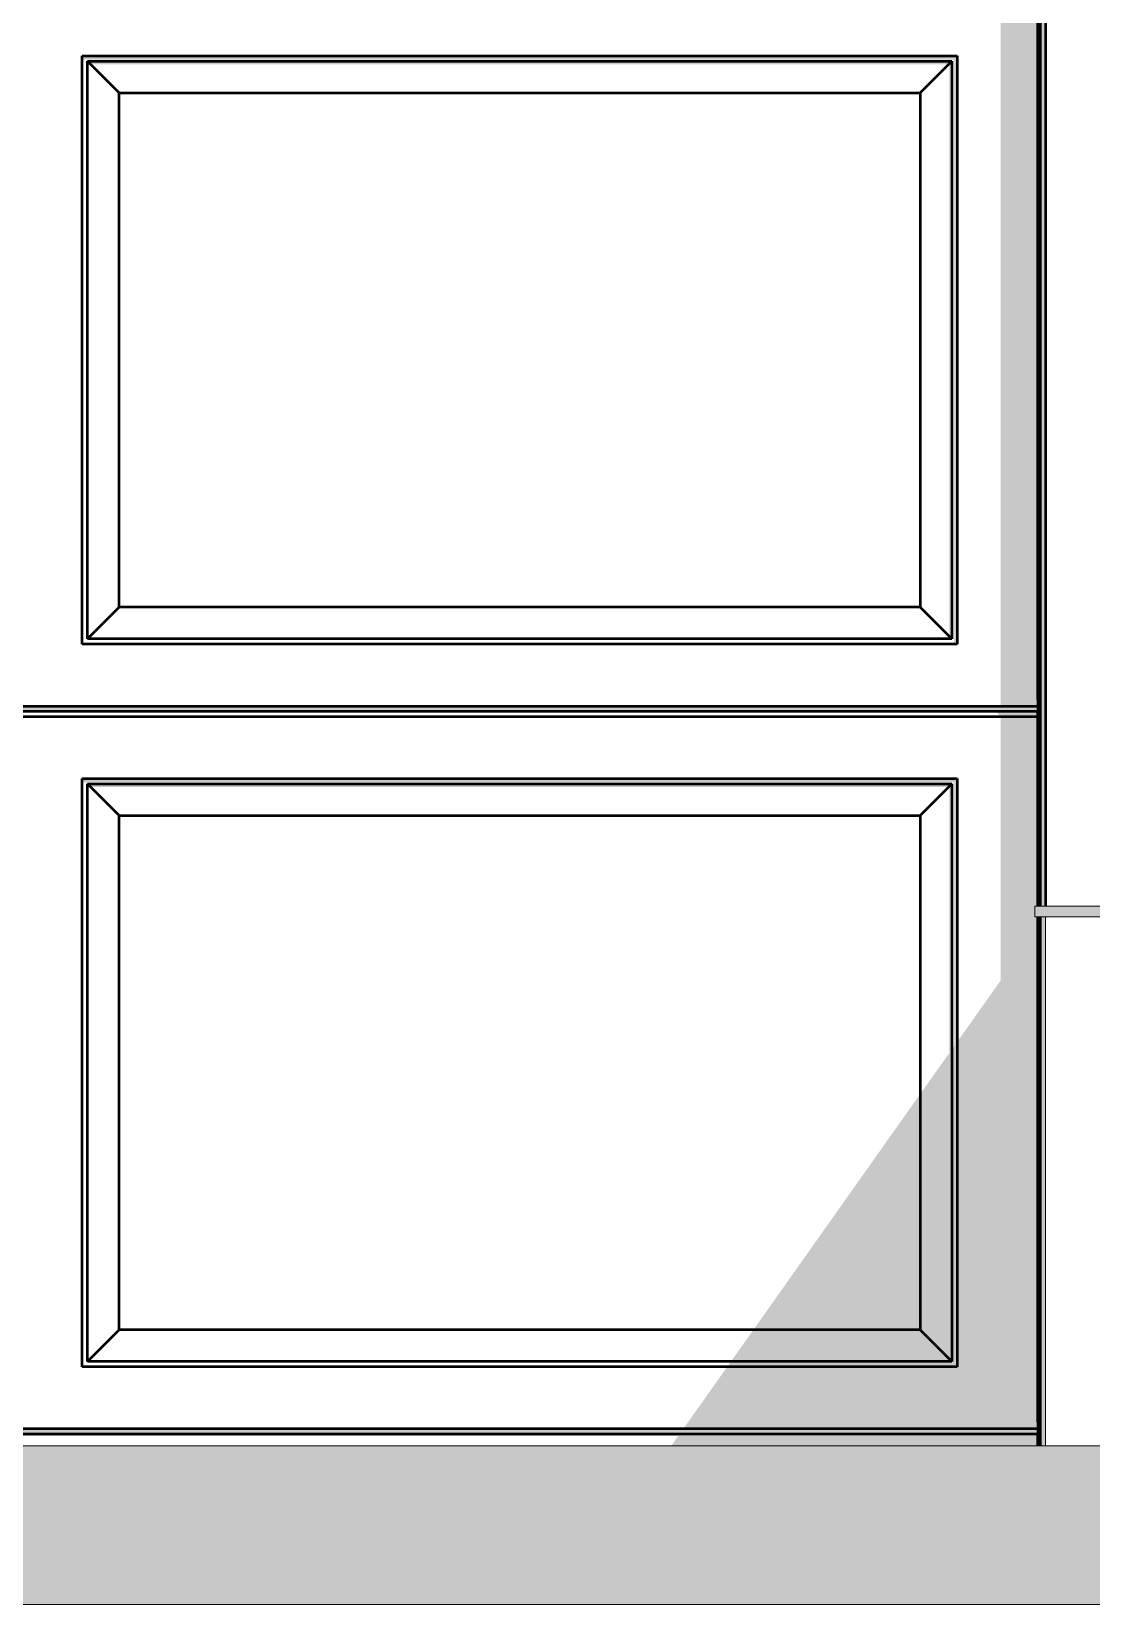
# Model space of a CAD drawing. Header units: millimetres. Extents: x 71293 to 106933, y -21112 to 4088.
# Drawn here: x 89966 to 91969, y -7599 to -4625 of the extents above; entities that cross this region are included whole.
import ezdxf

# ---------------------------------------------------------------- set-up
doc = ezdxf.new("R2010")
doc.units = ezdxf.units.MM
doc.header["$MEASUREMENT"] = 0
doc.linetypes.add('Wipeout_Contour', pattern=[1000, 0, -1000])
doc.layers.add('A - Fasadat', color=7, linetype='Continuous')
doc.layers.add('A - Fasadat_Pen_No__1', color=7, linetype='Continuous', lineweight=5)
doc.layers.add('A - Fasadat_Pen_No__7', color=7, linetype='Continuous', lineweight=5)
for name, color, linetype, lineweight, true_color in [('A - Fasadat_Pen_No__102', 7, 'Continuous', 50, 0xcccccc), ('A - Fasadat_Pen_No__181', 7, 'Continuous', 5, 0xe8e8e8), ('A - Fasadat_Pen_No__61', 7, 'Continuous', 5, 0x6a6a6a), ('A - Fasadat_Pen_No__81', 7, 'Continuous', 5, 0x6a6a6a)]:
    doc.layers.add(name, color=color, linetype=linetype, lineweight=lineweight, true_color=true_color)

msp = doc.modelspace()

# ---------------------------------------------------------------- hatches: boundary and pattern name
at = {"layer": 'A - Fasadat_Pen_No__181', "linetype": 'Continuous', "lineweight": 0, "true_color": 0xededed}
for points in [[(91882, -1798.6), (91872.1, -1798.6), (91872.1, -6278.6), (91882, -6278.6)], [(91867.2, -5885), (91867.2, -5887.5), (91867.2, -5887.5), (91867.2, -5885)], [(91867.2, -5910), (91867.2, -5920), (91867.2, -6278.6), (91867.2, -6278.6), (91867.2, -5910)]]:
    msp.add_hatch(color=7, dxfattribs=at).paths.add_polyline_path(points)
at = {"layer": 'A - Fasadat_Pen_No__81', "linetype": 'Continuous', "lineweight": 0, "true_color": 0x8f8f8f}
msp.add_hatch(color=252, dxfattribs=at).paths.add_polyline_path([(92101.7, -6278.6), (91861.7, -6278.6), (91861.7, -6298.6), (92081.7, -6298.6), (92101.7, -6298.6)])

# ---------------------------------------------------------------- linework, layer by layer
at = {"layer": 'A - Fasadat_Pen_No__1', "color": 7, "linetype": 'Continuous', "lineweight": 5, "flags": 128}
msp.add_lwpolyline([(92101.7, -6278.6), (91861.7, -6278.6), (91861.7, -6298.6), (92081.7, -6298.6), (92101.7, -6298.6)], close=True, dxfattribs=at)
at = {"layer": 'A - Fasadat_Pen_No__7', "color": 7, "linetype": 'Continuous', "lineweight": 5}
for p, q in [((92081.7, -6298.6), (91881.7, -6298.6)), ((95838.1, -7598.6), (78175.1, -7598.6))]:
    msp.add_line(p, q, dxfattribs=at)
msp.add_lwpolyline([(91881.7, -6298.6), (91861.7, -6298.6), (91861.7, -6278.6), (94858.1, -6278.6), (94858.1, -6298.6), (94838.1, -6298.6)], dxfattribs=at)

# ---------------------------------------------------------------- wipeouts: each hides what was drawn before it
at = {"color": 254, "linetype": 'Wipeout_Contour', "lineweight": 0, "ltscale": 364040.1863}
msp.add_wipeout([(91704.8, -4680.9), (90071.3, -4680.9), (90131.3, -4740.9), (91644.8, -4740.9)], dxfattribs=at).dxf.layer = 'A - Fasadat'
at = {"color": 254, "linetype": 'Wipeout_Contour', "lineweight": 0, "ltscale": 364277.237524}
msp.add_wipeout([(90071.3, -5773), (91704.8, -5773), (91644.8, -5713), (90131.3, -5713)], dxfattribs=at).dxf.layer = 'A - Fasadat'
at = {"color": 254, "linetype": 'Wipeout_Contour', "lineweight": 0, "ltscale": 364363.934867}
msp.add_wipeout([(91704.8, -6047), (90071.3, -6047), (90131.3, -6107), (91644.8, -6107)], dxfattribs=at).dxf.layer = 'A - Fasadat'
at = {"color": 254, "linetype": 'Wipeout_Contour', "lineweight": 0, "ltscale": 364662.651194}
msp.add_wipeout([(90071.3, -7139.1), (91704.8, -7139.1), (91644.8, -7079.1), (90131.3, -7079.1)], dxfattribs=at).dxf.layer = 'A - Fasadat'
at = {"color": 254, "linetype": 'Wipeout_Contour', "lineweight": 0, "ltscale": 460782.87651}
msp.add_wipeout([(91868.8, -7259.6), (91872.1, -7259.6), (91872.1, -7258.6), (91868.8, -7258.6), (91868.8, -7259)], dxfattribs=at).dxf.layer = 'A - Fasadat'

# ---------------------------------------------------------------- next in the draw order: hatches: boundary and pattern name
at = {"layer": 'A - Fasadat_Pen_No__181', "linetype": 'Continuous', "lineweight": 0, "true_color": 0xededed}
msp.add_hatch(color=7, dxfattribs=at).paths.add_polyline_path([(91868.8, -7259.6), (91872.1, -7259.6), (91872.1, -7258.6), (91868.8, -7258.6), (91868.8, -7259)])

# ---------------------------------------------------------------- next in the draw order: wipeouts: each hides what was drawn before it
at = {"color": 254, "linetype": 'Wipeout_Contour', "lineweight": 0, "ltscale": 361017.026845}
msp.add_wipeout([(90071.3, -4680.9), (90071.3, -5773), (90131.3, -5713), (90131.3, -4740.9)], dxfattribs=at).dxf.layer = 'A - Fasadat'
at = {"color": 254, "linetype": 'Wipeout_Contour', "lineweight": 0, "ltscale": 367300.396605}
msp.add_wipeout([(91644.8, -4740.9), (91644.8, -5713), (91704.8, -5773), (91704.8, -4680.9)], dxfattribs=at).dxf.layer = 'A - Fasadat'
at = {"color": 254, "linetype": 'Wipeout_Contour', "lineweight": 0, "ltscale": 357114.04777}
msp.add_wipeout([(86297.2, -5920), (91867.2, -5920), (91867.2, -5910), (86297.2, -5910)], dxfattribs=at).dxf.layer = 'A - Fasadat'
at = {"color": 254, "linetype": 'Wipeout_Contour', "lineweight": 0, "ltscale": 460295.205004}
msp.add_wipeout([(91868.8, -5892.5), (91868.8, -5892.9), (91868.8, -5893.5), (91872.1, -5893.5), (91872.1, -5892.5)], dxfattribs=at).dxf.layer = 'A - Fasadat'
at = {"color": 254, "linetype": 'Wipeout_Contour', "lineweight": 0, "ltscale": 361374.663814}
msp.add_wipeout([(90071.3, -6047), (90071.3, -7139.1), (90131.3, -7079.1), (90131.3, -6107)], dxfattribs=at).dxf.layer = 'A - Fasadat'
at = {"color": 254, "linetype": 'Wipeout_Contour', "lineweight": 0, "ltscale": 367651.921802}
msp.add_wipeout([(91644.8, -6107), (91644.8, -7079.1), (91704.8, -7139.1), (91704.8, -6047)], dxfattribs=at).dxf.layer = 'A - Fasadat'

# ---------------------------------------------------------------- next in the draw order: hatches: boundary and pattern name
at = {"layer": 'A - Fasadat_Pen_No__181', "linetype": 'Continuous', "lineweight": 0, "true_color": 0xededed}
for points in [[(90071.3, -4680.9), (90077.6, -4687.2), (91698.4, -4687.2), (91704.8, -4680.9)], [(90071.3, -4680.9), (90071.3, -4688), (90077.6, -4687.2)], [(91704.8, -4680.9), (91698.4, -4687.2), (91700.1, -4687.4), (91700.1, -5768.4), (91704.8, -5773)], [(91700.1, -5768.4), (91699.8, -5773), (91704.8, -5773)], [(91868.8, -5892.5), (91868.8, -5892.9), (91868.8, -5893.5), (91872.1, -5893.5), (91872.1, -5892.5)], [(90071.3, -6047), (90077.6, -6053.3), (91698.4, -6053.3), (91704.8, -6047)], [(90071.3, -6047), (90071.3, -6054.1), (90077.6, -6053.3)]]:
    msp.add_hatch(color=7, dxfattribs=at).paths.add_polyline_path(points)

# ---------------------------------------------------------------- next in the draw order: linework, layer by layer
at = {"layer": 'A - Fasadat_Pen_No__102', "color": 254, "linetype": 'Continuous', "lineweight": 50, "true_color": 0xcccccc}
for p, q in [((90061.3, -4670.9), (91714.8, -4670.9)), ((90061.3, -5783), (90061.3, -4670.9)), ((90071.3, -5773), (90071.3, -4680.9)), ((90071.3, -4680.9), (91704.8, -4680.9)), ((91704.8, -4680.9), (91704.8, -5773)), ((91714.8, -4670.9), (91714.8, -5783)), ((91714.8, -5783), (90061.3, -5783)), ((91704.8, -5773), (90071.3, -5773)), ((90061.3, -6037), (91714.8, -6037)), ((90061.3, -7149.1), (90061.3, -6037)), ((90071.3, -7139.1), (90071.3, -6047)), ((90071.3, -6047), (91704.8, -6047)), ((91704.8, -6047), (91704.8, -7139.1)), ((91714.8, -6037), (91714.8, -7149.1)), ((91714.8, -7149.1), (90061.3, -7149.1)), ((91704.8, -7139.1), (90071.3, -7139.1))]:
    msp.add_line(p, q, dxfattribs=at)

# ---------------------------------------------------------------- next in the draw order: wipeouts: each hides what was drawn before it
at = {"color": 254, "linetype": 'Wipeout_Contour', "lineweight": 0, "ltscale": 364158.02413}
msp.add_wipeout([(90131.3, -4740.9), (90131.3, -5713), (91644.8, -5713), (91644.8, -4740.9)], dxfattribs=at).dxf.layer = 'A - Fasadat'
at = {"color": 254, "linetype": 'Wipeout_Contour', "lineweight": 0, "ltscale": 364512.60542}
msp.add_wipeout([(90131.3, -6107), (90131.3, -7079.1), (91644.8, -7079.1), (91644.8, -6107)], dxfattribs=at).dxf.layer = 'A - Fasadat'
at = {"color": 254, "linetype": 'Wipeout_Contour', "lineweight": 0, "ltscale": 368627.806034}
msp.add_wipeout([(91868.8, -7259.6), (91868.8, -7262.4), (91872.1, -7262.4), (91872.1, -7259.6)], dxfattribs=at).dxf.layer = 'A - Fasadat'

# ---------------------------------------------------------------- next in the draw order: hatches: boundary and pattern name
at = {"layer": 'A - Fasadat_Pen_No__181', "linetype": 'Continuous', "lineweight": 0, "true_color": 0xededed}
for points in [[(91714.8, -4670.9), (90061.3, -4670.9), (90061.3, -4678), (91709.7, -4678), (91709.7, -5783), (91714.8, -5783)], [(90061.3, -6037), (90061.3, -6044.1), (91709.7, -6044.1), (91709.7, -6542.1), (91704.8, -6549.2), (91704.8, -7139.1), (91287.4, -7139.1), (91280.4, -7149.1), (91714.8, -7149.1), (91714.8, -6037)], [(91644.8, -6633.9), (91644.8, -7079.1), (91704.8, -7139.1), (91704.8, -6047), (91698.4, -6053.3), (91700.1, -6053.6), (91700.1, -6555.7)], [(91591.3, -6709.3), (91329.9, -7079.1), (91644.8, -7079.1), (91644.8, -6633.9)], [(91329.9, -7079.1), (91287.4, -7139.1), (91704.8, -7139.1), (91644.8, -7079.1)], [(91868.8, -7259.6), (91868.8, -7262.4), (91872.1, -7262.4), (91872.1, -7259.6)]]:
    msp.add_hatch(color=7, dxfattribs=at).paths.add_polyline_path(points)

# ---------------------------------------------------------------- next in the draw order: linework, layer by layer
at = {"layer": 'A - Fasadat_Pen_No__102', "color": 254, "linetype": 'Continuous', "lineweight": 50, "true_color": 0xcccccc}
for p, q in [((90071.3, -4680.9), (90131.3, -4740.9)), ((91644.8, -4740.9), (91704.8, -4680.9)), ((90131.3, -4740.9), (91644.8, -4740.9)), ((90131.3, -5713), (90131.3, -4740.9)), ((91644.8, -4740.9), (91644.8, -5713)), ((90131.3, -5713), (90071.3, -5773)), ((91644.8, -5713), (90131.3, -5713)), ((91704.8, -5773), (91644.8, -5713)), ((90071.3, -6047), (90131.3, -6107)), ((91644.8, -6107), (91704.8, -6047)), ((90131.3, -6107), (91644.8, -6107)), ((90131.3, -7079.1), (90131.3, -6107)), ((91644.8, -6107), (91644.8, -7079.1)), ((90131.3, -7079.1), (90071.3, -7139.1)), ((91644.8, -7079.1), (90131.3, -7079.1)), ((91704.8, -7139.1), (91644.8, -7079.1))]:
    msp.add_line(p, q, dxfattribs=at)

# ---------------------------------------------------------------- next in the draw order: wipeouts: each hides what was drawn before it
at = {"color": 254, "linetype": 'Wipeout_Contour', "lineweight": 0, "ltscale": 368237.555748}
msp.add_wipeout([(91868.8, -5893.5), (91868.8, -5896.3), (91872.1, -5896.3), (91872.1, -5893.5)], dxfattribs=at).dxf.layer = 'A - Fasadat'

# ---------------------------------------------------------------- next in the draw order: hatches: boundary and pattern name
at = {"layer": 'A - Fasadat_Pen_No__181', "linetype": 'Continuous', "lineweight": 0, "true_color": 0xededed}
msp.add_hatch(color=7, dxfattribs=at).paths.add_polyline_path([(91868.8, -5893.5), (91868.8, -5896.3), (91872.1, -5896.3), (91872.1, -5893.5)])

# ---------------------------------------------------------------- next in the draw order: wipeouts: each hides what was drawn before it
at = {"color": 254, "linetype": 'Wipeout_Contour', "lineweight": 0, "ltscale": 368628.825249}
msp.add_wipeout([(91868.8, -7262.4), (91868.8, -7266.1), (91872.1, -7266.1), (91872.1, -7262.4)], dxfattribs=at).dxf.layer = 'A - Fasadat'

# ---------------------------------------------------------------- next in the draw order: hatches: boundary and pattern name
at = {"layer": 'A - Fasadat_Pen_No__181', "linetype": 'Continuous', "lineweight": 0, "true_color": 0xededed}
msp.add_hatch(color=7, dxfattribs=at).paths.add_polyline_path([(91868.8, -7262.4), (91868.8, -7266.1), (91872.1, -7266.1), (91872.1, -7262.4)])

# ---------------------------------------------------------------- next in the draw order: wipeouts: each hides what was drawn before it
at = {"color": 254, "linetype": 'Wipeout_Contour', "lineweight": 0, "ltscale": 368238.383275}
msp.add_wipeout([(91868.8, -5896.3), (91868.8, -5900), (91872.1, -5900), (91872.1, -5896.3)], dxfattribs=at).dxf.layer = 'A - Fasadat'

# ---------------------------------------------------------------- next in the draw order: hatches: boundary and pattern name
at = {"layer": 'A - Fasadat_Pen_No__181', "linetype": 'Continuous', "lineweight": 0, "true_color": 0xededed}
msp.add_hatch(color=7, dxfattribs=at).paths.add_polyline_path([(91868.8, -5896.3), (91868.8, -5900), (91872.1, -5900), (91872.1, -5896.3)])

# ---------------------------------------------------------------- next in the draw order: wipeouts: each hides what was drawn before it
at = {"color": 254, "linetype": 'Wipeout_Contour', "lineweight": 0, "ltscale": 368630.007913}
msp.add_wipeout([(91868.8, -7266.1), (91868.8, -7269.9), (91872.1, -7269.9), (91872.1, -7266.1)], dxfattribs=at).dxf.layer = 'A - Fasadat'

# ---------------------------------------------------------------- next in the draw order: hatches: boundary and pattern name
at = {"layer": 'A - Fasadat_Pen_No__181', "linetype": 'Continuous', "lineweight": 0, "true_color": 0xededed}
msp.add_hatch(color=7, dxfattribs=at).paths.add_polyline_path([(91868.8, -7266.1), (91868.8, -7269.9), (91872.1, -7269.9), (91872.1, -7266.1)])

# ---------------------------------------------------------------- next in the draw order: wipeouts: each hides what was drawn before it
at = {"color": 254, "linetype": 'Wipeout_Contour', "lineweight": 0, "ltscale": 368239.34461}
msp.add_wipeout([(91868.8, -5900), (91868.8, -5903.8), (91872.1, -5903.8), (91872.1, -5900)], dxfattribs=at).dxf.layer = 'A - Fasadat'

# ---------------------------------------------------------------- next in the draw order: hatches: boundary and pattern name
at = {"layer": 'A - Fasadat_Pen_No__181', "linetype": 'Continuous', "lineweight": 0, "true_color": 0xededed}
msp.add_hatch(color=7, dxfattribs=at).paths.add_polyline_path([(91868.8, -5900), (91868.8, -5903.8), (91872.1, -5903.8), (91872.1, -5900)])

# ---------------------------------------------------------------- next in the draw order: wipeouts: each hides what was drawn before it
at = {"color": 254, "linetype": 'Wipeout_Contour', "lineweight": 0, "ltscale": 368631.037153}
msp.add_wipeout([(91872.1, -7269.9), (91868.8, -7269.9), (91868.8, -7272.6), (91872.1, -7272.6)], dxfattribs=at).dxf.layer = 'A - Fasadat'

# ---------------------------------------------------------------- next in the draw order: hatches: boundary and pattern name
at = {"layer": 'A - Fasadat_Pen_No__181', "linetype": 'Continuous', "lineweight": 0, "true_color": 0xededed}
msp.add_hatch(color=7, dxfattribs=at).paths.add_polyline_path([(91872.1, -7269.9), (91868.8, -7269.9), (91868.8, -7272.6), (91872.1, -7272.6)])

# ---------------------------------------------------------------- next in the draw order: wipeouts: each hides what was drawn before it
at = {"color": 254, "linetype": 'Wipeout_Contour', "lineweight": 0, "ltscale": 368240.182166}
msp.add_wipeout([(91872.1, -5903.8), (91868.8, -5903.8), (91868.8, -5906.5), (91872.1, -5906.5)], dxfattribs=at).dxf.layer = 'A - Fasadat'

# ---------------------------------------------------------------- next in the draw order: hatches: boundary and pattern name
at = {"layer": 'A - Fasadat_Pen_No__181', "linetype": 'Continuous', "lineweight": 0, "true_color": 0xededed}
msp.add_hatch(color=7, dxfattribs=at).paths.add_polyline_path([(91872.1, -5903.8), (91868.8, -5903.8), (91868.8, -5906.5), (91872.1, -5906.5)])

# ---------------------------------------------------------------- next in the draw order: wipeouts: each hides what was drawn before it
at = {"color": 254, "linetype": 'Wipeout_Contour', "lineweight": 0, "ltscale": 368631.637734}
msp.add_wipeout([(91872.1, -7272.6), (91868.8, -7272.6), (91868.8, -7273.6), (91872.1, -7273.6)], dxfattribs=at).dxf.layer = 'A - Fasadat'

# ---------------------------------------------------------------- next in the draw order: hatches: boundary and pattern name
at = {"layer": 'A - Fasadat_Pen_No__181', "linetype": 'Continuous', "lineweight": 0, "true_color": 0xededed}
msp.add_hatch(color=7, dxfattribs=at).paths.add_polyline_path([(91872.1, -7272.6), (91868.8, -7272.6), (91868.8, -7273.6), (91872.1, -7273.6)])

# ---------------------------------------------------------------- next in the draw order: wipeouts: each hides what was drawn before it
at = {"color": 254, "linetype": 'Wipeout_Contour', "lineweight": 0, "ltscale": 368240.672109}
msp.add_wipeout([(91872.1, -5906.5), (91868.8, -5906.5), (91868.8, -5907.5), (91872.1, -5907.5)], dxfattribs=at).dxf.layer = 'A - Fasadat'

# ---------------------------------------------------------------- next in the draw order: hatches: boundary and pattern name
at = {"layer": 'A - Fasadat_Pen_No__181', "linetype": 'Continuous', "lineweight": 0, "true_color": 0xededed}
msp.add_hatch(color=7, dxfattribs=at).paths.add_polyline_path([(91872.1, -5906.5), (91868.8, -5906.5), (91868.8, -5907.5), (91872.1, -5907.5)])

# ---------------------------------------------------------------- next in the draw order: wipeouts: each hides what was drawn before it
at = {"color": 254, "linetype": 'Wipeout_Contour', "lineweight": 0, "ltscale": 368617.426461}
msp.add_wipeout([(91867.2, -7266.1), (91868.7, -7266.1), (91868.7, -7253.6), (91867.2, -7253.6)], dxfattribs=at).dxf.layer = 'A - Fasadat'

# ---------------------------------------------------------------- next in the draw order: hatches: boundary and pattern name
at = {"layer": 'A - Fasadat_Pen_No__181', "linetype": 'Continuous', "lineweight": 0, "true_color": 0xededed}
msp.add_hatch(color=7, dxfattribs=at).paths.add_polyline_path([(91867.2, -7266.1), (91868.7, -7266.1), (91868.7, -7253.6), (91867.2, -7253.6)])

# ---------------------------------------------------------------- next in the draw order: wipeouts: each hides what was drawn before it
at = {"color": 254, "linetype": 'Wipeout_Contour', "lineweight": 0, "ltscale": 368227.23211}
msp.add_wipeout([(91867.2, -5887.5), (91867.2, -5900), (91868.7, -5900), (91868.7, -5887.5)], dxfattribs=at).dxf.layer = 'A - Fasadat'

# ---------------------------------------------------------------- next in the draw order: hatches: boundary and pattern name
at = {"layer": 'A - Fasadat_Pen_No__181', "linetype": 'Continuous', "lineweight": 0, "true_color": 0xededed}
msp.add_hatch(color=7, dxfattribs=at).paths.add_polyline_path([(91867.2, -5887.5), (91867.2, -5900), (91868.7, -5900), (91868.7, -5887.5)])

# ---------------------------------------------------------------- next in the draw order: wipeouts: each hides what was drawn before it
at = {"color": 254, "linetype": 'Wipeout_Contour', "lineweight": 0, "ltscale": 460776.096745}
msp.add_wipeout([(91867.2, -7272.5), (91867.2, -7276.1), (91868.8, -7276.1), (91868.7, -7266.1), (91867.2, -7266.1)], dxfattribs=at).dxf.layer = 'A - Fasadat'

# ---------------------------------------------------------------- next in the draw order: hatches: boundary and pattern name
at = {"layer": 'A - Fasadat_Pen_No__181', "linetype": 'Continuous', "lineweight": 0, "true_color": 0xededed}
msp.add_hatch(color=7, dxfattribs=at).paths.add_polyline_path([(91867.2, -7272.5), (91867.2, -7276.1), (91868.8, -7276.1), (91868.7, -7266.1), (91867.2, -7266.1)])

# ---------------------------------------------------------------- next in the draw order: wipeouts: each hides what was drawn before it
at = {"color": 254, "linetype": 'Wipeout_Contour', "lineweight": 0, "ltscale": 460287.501009}
msp.add_wipeout([(91867.2, -5906.4), (91867.2, -5910), (91868.8, -5910), (91868.7, -5900), (91867.2, -5900)], dxfattribs=at).dxf.layer = 'A - Fasadat'

# ---------------------------------------------------------------- next in the draw order: hatches: boundary and pattern name
at = {"layer": 'A - Fasadat_Pen_No__181', "linetype": 'Continuous', "lineweight": 0, "true_color": 0xededed}
msp.add_hatch(color=7, dxfattribs=at).paths.add_polyline_path([(91867.2, -5906.4), (91867.2, -5910), (91868.8, -5910), (91868.7, -5900), (91867.2, -5900)])

# ---------------------------------------------------------------- next in the draw order: wipeouts: each hides what was drawn before it
at = {"color": 254, "linetype": 'Wipeout_Contour', "lineweight": 0, "ltscale": 368626.335875}
msp.add_wipeout([(91867.2, -7276.1), (91867.2, -7298.6), (91868.8, -7298.6), (91868.8, -7276.1)], dxfattribs=at).dxf.layer = 'A - Fasadat'

# ---------------------------------------------------------------- next in the draw order: hatches: boundary and pattern name
at = {"layer": 'A - Fasadat_Pen_No__181', "linetype": 'Continuous', "lineweight": 0, "true_color": 0xededed}
msp.add_hatch(color=7, dxfattribs=at).paths.add_polyline_path([(91867.2, -7276.1), (91867.2, -7298.6), (91868.8, -7298.6), (91868.8, -7276.1)])

# ---------------------------------------------------------------- next in the draw order: wipeouts: each hides what was drawn before it
at = {"color": 254, "linetype": 'Wipeout_Contour', "lineweight": 0, "ltscale": 368234.518601}
msp.add_wipeout([(91867.2, -5910), (91867.2, -5932.5), (91868.8, -5932.5), (91868.8, -5910)], dxfattribs=at).dxf.layer = 'A - Fasadat'

# ---------------------------------------------------------------- next in the draw order: hatches: boundary and pattern name
at = {"layer": 'A - Fasadat_Pen_No__181', "linetype": 'Continuous', "lineweight": 0, "true_color": 0xededed}
msp.add_hatch(color=7, dxfattribs=at).paths.add_polyline_path([(91867.2, -5910), (91867.2, -5932.5), (91868.8, -5932.5), (91868.8, -5910)])

# ---------------------------------------------------------------- next in the draw order: wipeouts: each hides what was drawn before it
at = {"color": 254, "linetype": 'Wipeout_Contour', "lineweight": 0, "ltscale": 1566649.222949573}
msp.add_wipeout([(91868.9, -7253.6), (91868.7, -7253.6), (91868.7, -7266.1), (91868.8, -7276.1), (91868.8, -7276.1), (91868.8, -7298.6), (91868.9, -7298.6), (91868.9, -7273.6), (91868.8, -7273.6), (91868.8, -7272.6), (91868.8, -7269.9), (91868.8, -7266.1), (91868.8, -7262.4), (91868.8, -7259.6), (91868.8, -7259), (91868.8, -7258.6), (91868.9, -7258.6)], dxfattribs=at).dxf.layer = 'A - Fasadat'

# ---------------------------------------------------------------- next in the draw order: hatches: boundary and pattern name
at = {"layer": 'A - Fasadat_Pen_No__181', "linetype": 'Continuous', "lineweight": 0, "true_color": 0xededed}
for points in [[(91868.9, -7253.6), (91868.7, -7253.6), (91868.7, -7266.1), (91868.8, -7276.1), (91868.8, -7276.1), (91868.8, -7298.6), (91868.9, -7298.6), (91868.9, -7273.6), (91868.8, -7273.6), (91868.8, -7272.6), (91868.8, -7269.9), (91868.8, -7266.1), (91868.8, -7262.4), (91868.8, -7259.6), (91868.8, -7259), (91868.8, -7258.6), (91868.9, -7258.6)], [(91867.2, -7276.1), (91867.2, -7298.6), (91867.2, -7298.6), (91867.2, -7276.1)]]:
    msp.add_hatch(color=7, dxfattribs=at).paths.add_polyline_path(points)

# ---------------------------------------------------------------- next in the draw order: wipeouts: each hides what was drawn before it
at = {"color": 254, "linetype": 'Wipeout_Contour', "lineweight": 0, "ltscale": 1564988.60108551}
msp.add_wipeout([(91868.7, -5900), (91868.8, -5910), (91868.8, -5910), (91868.8, -5932.5), (91868.9, -5932.5), (91868.9, -5907.5), (91868.8, -5907.5), (91868.8, -5906.5), (91868.8, -5903.8), (91868.8, -5900), (91868.8, -5896.3), (91868.8, -5893.5), (91868.8, -5892.9), (91868.8, -5892.5), (91868.9, -5892.5), (91868.9, -5887.5), (91868.7, -5887.5)], dxfattribs=at).dxf.layer = 'A - Fasadat'

# ---------------------------------------------------------------- next in the draw order: hatches: boundary and pattern name
at = {"layer": 'A - Fasadat_Pen_No__181', "linetype": 'Continuous', "lineweight": 0, "true_color": 0xededed}
for points in [[(91867.2, -4553.9), (91867.2, -5887.5), (91867.2, -5887.5), (91867.2, -5860), (91867.2, -5860), (91867.2, -5887.5), (91867.2, -5887.5), (91867.2, -4543.9), (91867.2, -4543.9)], [(91868.7, -5900), (91868.8, -5910), (91868.8, -5910), (91868.8, -5932.5), (91868.9, -5932.5), (91868.9, -5907.5), (91868.8, -5907.5), (91868.8, -5906.5), (91868.8, -5903.8), (91868.8, -5900), (91868.8, -5896.3), (91868.8, -5893.5), (91868.8, -5892.9), (91868.8, -5892.5), (91868.9, -5892.5), (91868.9, -5887.5), (91868.7, -5887.5)]]:
    msp.add_hatch(color=7, dxfattribs=at).paths.add_polyline_path(points)

# ---------------------------------------------------------------- next in the draw order: linework, layer by layer
at = {"layer": 'A - Fasadat_Pen_No__102', "color": 254, "linetype": 'Continuous', "lineweight": 50, "true_color": 0xcccccc}
for p, q in [((91867.2, -5932.5), (91868.8, -5932.5)), ((91867.2, -6278.6), (91867.2, -5932.5)), ((91868.8, -5932.5), (91868.9, -5932.5))]:
    msp.add_line(p, q, dxfattribs=at)

# ---------------------------------------------------------------- next in the draw order: wipeouts: each hides what was drawn before it
at = {"color": 254, "linetype": 'Wipeout_Contour', "lineweight": 0, "ltscale": 357520.131674}
msp.add_wipeout([(91867.2, -7276.1), (86297.2, -7276.1), (86297.2, -7298.6), (91867.2, -7298.6)], dxfattribs=at).dxf.layer = 'A - Fasadat'

# ---------------------------------------------------------------- next in the draw order: wipeouts: each hides what was drawn before it
at = {"color": 254, "linetype": 'Wipeout_Contour', "lineweight": 0, "ltscale": 357111.39729}
msp.add_wipeout([(91867.2, -5900), (86297.2, -5900), (86297.2, -5910), (91867.2, -5910)], dxfattribs=at).dxf.layer = 'A - Fasadat'
at = {"color": 254, "linetype": 'Wipeout_Contour', "lineweight": 0, "ltscale": 357514.802281}
msp.add_wipeout([(91867.2, -7266.1), (86297.2, -7266.1), (86297.2, -7276.1), (91867.2, -7276.1)], dxfattribs=at).dxf.layer = 'A - Fasadat'

# ---------------------------------------------------------------- next in the draw order: hatches: boundary and pattern name
at = {"layer": 'A - Fasadat_Pen_No__181', "linetype": 'Continuous', "lineweight": 0, "true_color": 0xededed}
for points in [[(91867.2, -5885), (91867.2, -5885), (91867.2, -5887.5), (91867.2, -5860), (91867.2, -5860)], [(91867.2, -5900), (86297.2, -5900), (86297.2, -5910), (91867.2, -5910)], [(86297.2, -5911.7), (91788.6, -5911.7), (91796.9, -5920), (91867.2, -5920), (91867.2, -5910), (86297.2, -5910)], [(91867.2, -5932.5), (91867.2, -6278.6), (91872.1, -6278.6), (91872.1, -5907.5), (91868.9, -5907.5), (91868.9, -5932.5)], [(91867.2, -7266.1), (86297.2, -7266.1), (86297.2, -7276.1), (91867.2, -7276.1)]]:
    msp.add_hatch(color=7, dxfattribs=at).paths.add_polyline_path(points)

# ---------------------------------------------------------------- next in the draw order: linework, layer by layer
at = {"layer": 'A - Fasadat_Pen_No__102', "color": 254, "linetype": 'Continuous', "lineweight": 50, "true_color": 0xcccccc}
for p, q in [((86297.2, -5910), (91867.2, -5910)), ((91867.2, -5932.5), (91867.2, -5910)), ((91867.2, -5910), (91867.2, -5920)), ((91867.2, -5910), (91868.8, -5910)), ((91868.8, -5907.5), (91872.1, -5907.5)), ((91868.8, -5910), (91868.8, -5910)), ((91868.8, -5910), (91868.8, -5932.5)), ((91868.9, -5932.5), (91868.9, -5907.5)), ((86297.2, -5920), (91867.2, -5920)), ((91867.2, -5920), (91867.2, -6278.6))]:
    msp.add_line(p, q, dxfattribs=at)

# ---------------------------------------------------------------- next in the draw order: wipeouts: each hides what was drawn before it
at = {"color": 254, "linetype": 'Wipeout_Contour', "lineweight": 0, "ltscale": 736160.397727}
msp.add_wipeout([(91867.2, -4566.4), (91867.2, -5887.5), (91868.9, -5887.5), (91868.9, -5892.5), (91872.1, -5892.5), (91872.1, -4541.4), (91868.9, -4541.4), (91868.9, -4566.4)], dxfattribs=at).dxf.layer = 'A - Fasadat'
at = {"color": 254, "linetype": 'Wipeout_Contour', "lineweight": 0, "ltscale": 552908.87099}
msp.add_wipeout([(91867.2, -7253.6), (91868.9, -7253.6), (91868.9, -7258.6), (91872.1, -7258.6), (91872.1, -7098.6), (91867.2, -7098.6)], dxfattribs=at).dxf.layer = 'A - Fasadat'
at = {"color": 254, "linetype": 'Wipeout_Contour', "lineweight": 0, "ltscale": 368635.826755}
msp.add_wipeout([(91868.9, -7273.6), (91868.9, -7298.6), (91872.1, -7298.6), (91872.1, -7273.6)], dxfattribs=at).dxf.layer = 'A - Fasadat'

# ---------------------------------------------------------------- next in the draw order: hatches: boundary and pattern name
at = {"layer": 'A - Fasadat_Pen_No__181', "linetype": 'Continuous', "lineweight": 0, "true_color": 0xededed}
for points in [[(91867.2, -4566.4), (91867.2, -5887.5), (91868.9, -5887.5), (91868.9, -5892.5), (91872.1, -5892.5), (91872.1, -4541.4), (91868.9, -4541.4), (91868.9, -4566.4)], [(91867.2, -4553.9), (91796.9, -4553.9), (91796.9, -5900), (91867.2, -5900)], [(91280.4, -7149.1), (91197.6, -7266.1), (91867.2, -7266.1), (91867.2, -6298.6), (91861.7, -6298.6), (91861.7, -6278.6), (91867.2, -6278.6), (91867.2, -5920), (91796.9, -5920), (91796.9, -6419), (91714.8, -6535), (91714.8, -7149.1)], [(91867.2, -7098.6), (91872.1, -7098.6), (91872.1, -6298.6), (91867.2, -6298.6)], [(91867.2, -7253.6), (91867.2, -7253.6), (91867.2, -6298.6), (91867.2, -6298.6)], [(91881.7, -6298.6), (91872.1, -6298.6), (91872.1, -7298.6), (91881.7, -7298.6)], [(91867.2, -7253.6), (91868.9, -7253.6), (91868.9, -7258.6), (91872.1, -7258.6), (91872.1, -7098.6), (91867.2, -7098.6)], [(91867.2, -7276.1), (86297.2, -7276.1), (86297.2, -7280.3), (91187.6, -7280.3), (91174.6, -7298.6), (91867.2, -7298.6)], [(91868.9, -7273.6), (91868.9, -7298.6), (91872.1, -7298.6), (91872.1, -7273.6)]]:
    msp.add_hatch(color=7, dxfattribs=at).paths.add_polyline_path(points)
at = {"layer": 'A - Fasadat_Pen_No__81', "linetype": 'Continuous', "lineweight": 0, "true_color": 0xb4b4b4}
msp.add_hatch(color=253, dxfattribs=at).paths.add_polyline_path([(78175.1, -7298.6), (78175.1, -7598.6), (95838.1, -7598.6), (95838.1, -6498.6), (92081.7, -6498.6), (92081.7, -7298.6), (78719.1, -7298.6), (78675.1, -7298.6)])

# ---------------------------------------------------------------- next in the draw order: linework, layer by layer
at = {"layer": 'A - Fasadat_Pen_No__102', "color": 254, "linetype": 'Continuous', "lineweight": 50, "true_color": 0xcccccc}
for p, q in [((91872.1, -6278.6), (91872.1, -1798.6)), ((91882, -1798.6), (91882, -6278.6)), ((91867.2, -4553.9), (91867.2, -5900)), ((91867.2, -5887.5), (91867.2, -4566.4)), ((91867.2, -5887.5), (91867.2, -5860)), ((91867.2, -5860), (91867.2, -5887.5)), ((91867.2, -5887.5), (91868.7, -5887.5)), ((91868.7, -5887.5), (91868.7, -5900)), ((91868.9, -5887.5), (91868.7, -5887.5)), ((91868.9, -5892.5), (91868.9, -5887.5)), ((86297.2, -5900), (91867.2, -5900)), ((91867.2, -5900), (91867.2, -5910)), ((91867.2, -5900), (91868.7, -5900)), ((91868.7, -5900), (91868.8, -5910)), ((91868.8, -5892.5), (91868.8, -5893.5)), ((91868.8, -5892.5), (91872.1, -5892.5)), ((91868.8, -5893.5), (91868.8, -5896.3)), ((91868.8, -5896.3), (91868.8, -5900)), ((91868.8, -5900), (91868.8, -5903.8)), ((91868.8, -5903.8), (91868.8, -5906.5)), ((91868.8, -5906.5), (91868.8, -5907.5)), ((91867.2, -7253.6), (91867.2, -6298.6)), ((91867.2, -6298.6), (91867.2, -7266.1)), ((91872.1, -7298.6), (91872.1, -6298.6)), ((91867.2, -7253.6), (91868.7, -7253.6)), ((91868.7, -7253.6), (91868.7, -7266.1)), ((91868.9, -7253.6), (91868.7, -7253.6)), ((91868.9, -7258.6), (91868.9, -7253.6)), ((86297.2, -7266.1), (91867.2, -7266.1)), ((86297.2, -7276.1), (91867.2, -7276.1)), ((91867.2, -7266.1), (91867.2, -7276.1)), ((91867.2, -7266.1), (91868.7, -7266.1)), ((91867.2, -7298.6), (91867.2, -7276.1)), ((91867.2, -7298.6), (91867.2, -7276.1)), ((91867.2, -7276.1), (91868.8, -7276.1)), ((91868.7, -7266.1), (91868.8, -7276.1)), ((91868.8, -7258.6), (91868.8, -7259.6)), ((91868.8, -7258.6), (91872.1, -7258.6)), ((91868.8, -7259.6), (91868.8, -7262.4)), ((91868.8, -7262.4), (91868.8, -7266.1)), ((91868.8, -7266.1), (91868.8, -7269.9)), ((91868.8, -7269.9), (91868.8, -7272.6)), ((91868.8, -7272.6), (91868.8, -7273.6)), ((91868.8, -7273.6), (91872.1, -7273.6)), ((91868.8, -7276.1), (91868.8, -7276.1)), ((91868.8, -7276.1), (91868.8, -7298.6)), ((91868.9, -7298.6), (91868.9, -7273.6))]:
    msp.add_line(p, q, dxfattribs=at)
at = {"layer": 'A - Fasadat_Pen_No__61', "color": 251, "linetype": 'Continuous', "lineweight": 5, "true_color": 0x6a6a6a}
msp.add_line((91867.2, -7098.6), (91872.1, -7098.6), dxfattribs=at)
at = {"layer": 'A - Fasadat_Pen_No__7', "color": 7, "linetype": 'Continuous', "lineweight": 5}
for p, q in [((91881.7, -6298.6), (91881.7, -7298.6)), ((92081.7, -7298.6), (78175.1, -7298.6))]:
    msp.add_line(p, q, dxfattribs=at)

doc.saveas('drawing.dxf')
